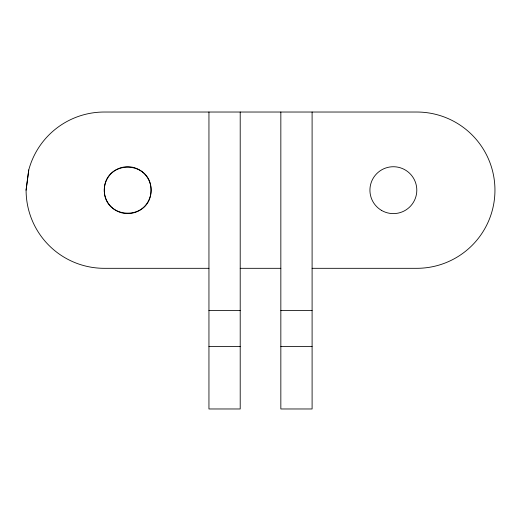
<?xml version="1.0" encoding="UTF-8"?>
<svg xmlns="http://www.w3.org/2000/svg" width="521" height="521" viewBox="0 0 521 521"><rect width="100%" height="100%" fill="white"/><g stroke="black" fill="none" stroke-linecap="round" stroke-linejoin="round"><path stroke-width="0.78" d="M312.099 268.315L416.807 268.315A78.143 78.143 0 0 0 494.95 190.172A78.143 78.143 0 0 0 416.807 112.028L104.239 112.028A78.143 78.143 0 0 0 28.759 169.95L26.05 190.217M28.759 169.95L26.096 190.172A78.143 78.143 0 0 0 104.239 268.315L208.947 268.315M240.207 268.315L280.839 268.315M208.947 310.49L240.207 310.49M280.839 310.49L312.099 310.49M208.947 346.458L240.207 346.458M280.839 346.458L312.099 346.458M312.099 112.028L312.099 408.972L280.839 408.972L280.839 112.028M240.207 112.028L240.207 408.972L208.947 408.972L208.947 112.028M104.324 189.507C103.458 220.136 150.159 221.464 151.038 190.836C151.904 160.208 105.203 158.879 104.324 189.507M381.561 210.425A23.445 23.445 0 0 0 416.807 190.269A23.445 23.445 0 0 0 381.73 169.82A23.445 23.445 0 0 0 381.561 210.425M115.962 210.471A23.445 23.445 0 0 0 151.123 190.172A23.445 23.445 0 0 0 115.962 169.872A23.445 23.445 0 0 0 115.962 210.471"/></g></svg>
